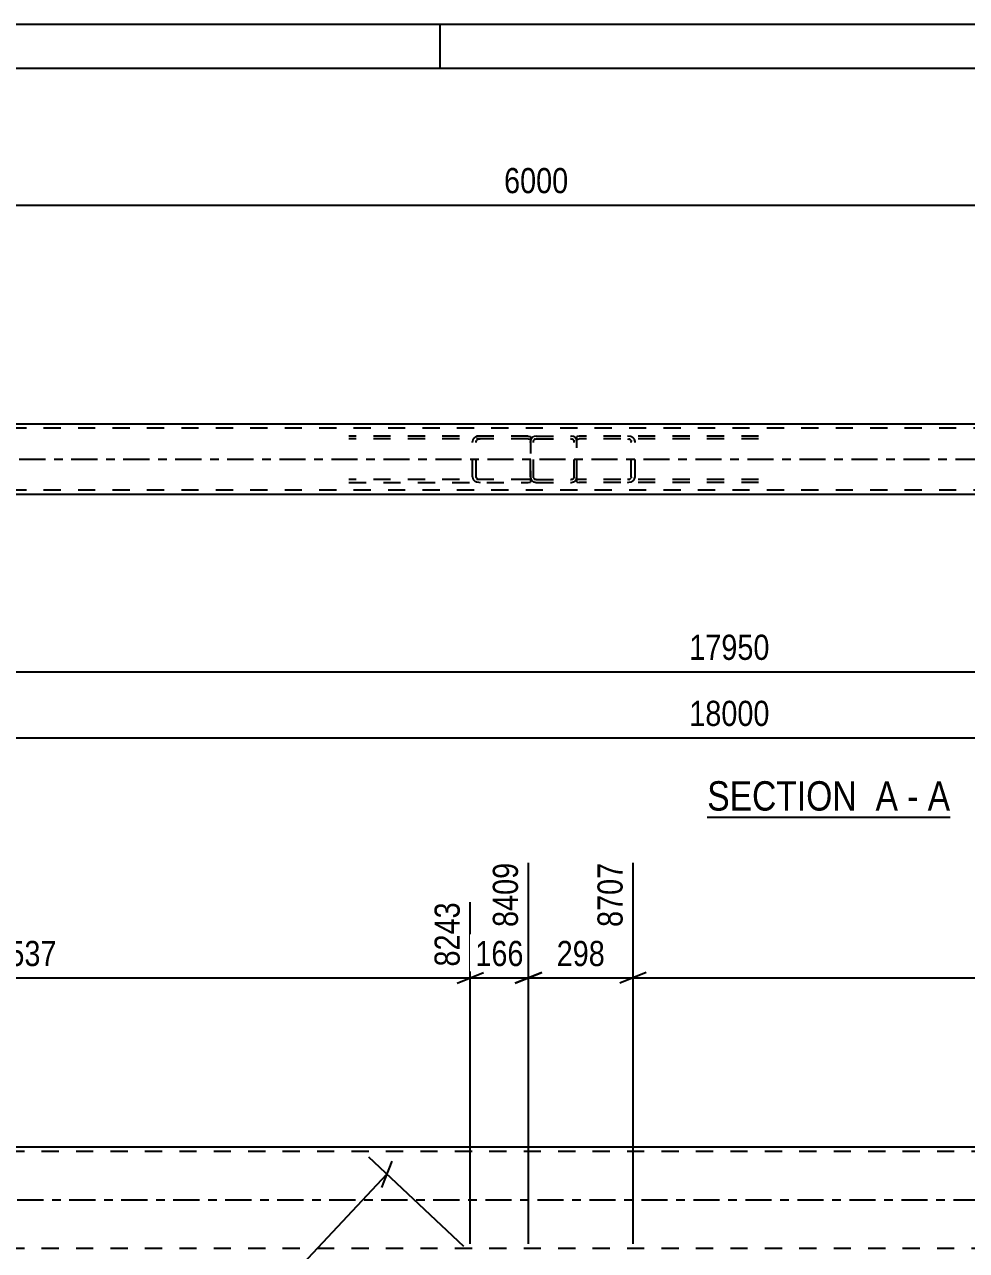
# Model space of a CAD drawing. Header units: millimetres. Extents: x -95 to 746, y -460 to 134.
# Drawn here: x 279 to 386.2, y -5.8 to 133.7 of the extents above; entities that cross this region are included whole.
import ezdxf

# ---------------------------------------------------------------- set-up
doc = ezdxf.new("R2010")
doc.units = ezdxf.units.MM
doc.linetypes.add('DXK_LINE_DOT2', pattern=[3.9198, 1.9599, -1.9599])
doc.linetypes.add('DXK_LINE_DOT3', pattern=[5.9187, 2.979, -0.9799, 0.9799, -0.9799])
doc.styles.add('Arial Narrow', font='ARIALN.TTF', dxfattribs={"height": 0.2})

# ---------------------------------------------------------------- blocks, each defined once
blk = doc.blocks.new('Unknown-389780219-19542')
at = {"color": 5, "linetype": 'Continuous'}
for p, q in [((746.31, 133.73), (-94.69, 133.73)), ((326.31, 128.73), (326.31, 133.73)), ((741.31, 128.73), (-89.69, 128.73))]:
    blk.add_line(p, q, dxfattribs=at)
blk = doc.blocks.new('Unknown-389780219-12 - 25362')
at = {"color": 6, "linetype": 'Continuous'}
blk.add_line((356.7, 43.54), (384.35, 43.54), dxfattribs=at)
at = {"color": 0, "linetype": 'Continuous'}
for points in [[(374.81, 44.29), (374.81, 47.79), (356.7, 47.79), (356.7, 44.29)], [(378.41, 44.29), (378.41, 47.79), (375.86, 47.79), (375.86, 44.29)], [(380.74, 44.29), (380.74, 47.79), (379.46, 47.79), (379.46, 44.29)], [(384.35, 44.29), (384.35, 47.79), (381.79, 47.79), (381.79, 44.29)]]:
    blk.add_wipeout(points, dxfattribs=at)
at = {"color": 7, "linetype": 'Continuous', "style": 'Arial Narrow'}
for s, p in [('SECTION ', (356.7, 44.29)), ('A', (375.86, 44.29)), ('A', (381.79, 44.29)), ('-', (379.46, 44.29))]:
    blk.add_text(s, height=3.34, dxfattribs=at).set_placement(p)
blk = doc.blocks.new('Part-389780219-1493 - 1176')
at = {"color": 2, "linetype": 'Continuous'}
blk.add_line((457, 6), (221, 6), dxfattribs=at)
at = {"color": 7, "linetype": 'DXK_LINE_DOT2'}
for p, q in [((718, 5.52), (0, 5.52)), ((718, -5.52), (0, -5.52))]:
    blk.add_line(p, q, dxfattribs=at)
at = {"color": 7, "linetype": 'DXK_LINE_DOT3'}
blk.add_line((0, 0), (718, 0), dxfattribs=at)
blk = doc.blocks.new('Part-389780219-25378 - 25362')
at = {"color": 7, "linetype": 'DXK_LINE_DOT2'}
for p, q in [((342.13, 86.91), (341.87, 86.87)), ((341.87, 81.66), (341.87, 86.87)), ((341.87, 86.52), (341.96, 86.56)), ((341.96, 86.56), (342.13, 86.59)), ((362.55, 86.91), (342.13, 86.91)), ((362.55, 86.59), (342.13, 86.59)), ((347.96, 86.86), (347.62, 86.91)), ((347.62, 86.59), (347.79, 86.56)), ((348.5, 86.27), (348.43, 86.51)), ((348.03, 86.39), (348.06, 86.27)), ((348.06, 82.27), (348.06, 86.27)), ((348.5, 82.27), (348.5, 86.27)), ((341.96, 81.97), (341.87, 82.02)), ((341.87, 81.66), (342.13, 81.63)), ((342.13, 81.95), (341.96, 81.97)), ((362.55, 81.95), (342.13, 81.95)), ((362.55, 81.63), (342.13, 81.63)), ((347.79, 81.97), (347.62, 81.95)), ((347.62, 81.63), (347.96, 81.68)), ((348.06, 82.27), (348.03, 82.15)), ((348.43, 82.02), (348.5, 82.27))]:
    blk.add_line(p, q, dxfattribs=at)
for centre, radius, start, end in [((347.69, 86.18), 0.401, 32.4104, 75.4453), ((347.76, 86.08), 0.802, 32.4104, 75.4453), ((347.69, 82.36), 0.401, 284.5547, 327.5896), ((347.76, 82.45), 0.802, 284.5547, 327.5896)]:
    blk.add_arc(centre, radius, start, end, dxfattribs=at)
blk = doc.blocks.new('Part-389780219-25375 - 25362')
at = {"color": 7, "linetype": 'DXK_LINE_DOT2'}
for p, q in [((336.34, 86.91), (315.92, 86.91)), ((336.34, 86.59), (315.92, 86.59)), ((330.03, 86.51), (329.97, 86.27)), ((330.85, 86.91), (330.51, 86.86)), ((330.68, 86.56), (330.85, 86.59)), ((336.34, 86.91), (336.59, 86.87)), ((336.34, 86.59), (336.5, 86.56)), ((336.5, 86.56), (336.59, 86.52)), ((336.59, 86.87), (336.59, 81.66)), ((329.97, 82.27), (329.97, 86.27)), ((330.41, 86.27), (330.44, 86.39)), ((330.41, 82.27), (330.41, 86.27)), ((336.34, 81.95), (315.92, 81.95)), ((315.92, 81.63), (336.34, 81.63)), ((329.97, 82.27), (330.03, 82.02)), ((330.44, 82.15), (330.41, 82.27)), ((330.51, 81.68), (330.85, 81.63)), ((330.85, 81.95), (330.68, 81.97)), ((336.5, 81.97), (336.34, 81.95)), ((336.34, 81.63), (336.59, 81.66)), ((336.59, 82.02), (336.5, 81.97))]:
    blk.add_line(p, q, dxfattribs=at)
for centre, radius, start, end in [((330.71, 86.08), 0.802, 104.5547, 147.5896), ((330.78, 86.18), 0.401, 104.5547, 147.5896), ((330.71, 82.45), 0.802, 212.4104, 255.4453), ((330.78, 82.36), 0.401, 212.4104, 255.4453)]:
    blk.add_arc(centre, radius, start, end, dxfattribs=at)
blk = doc.blocks.new('Part-389780219-25390 - 25362')
at = {"color": 7, "linetype": 'DXK_LINE_DOT2'}
for p, q in [((336.64, 86.51), (336.59, 86.27)), ((337.23, 86.91), (336.99, 86.86)), ((337.11, 86.56), (337.23, 86.59)), ((337.23, 86.91), (341.23, 86.91)), ((337.23, 86.59), (341.23, 86.59)), ((341.48, 86.86), (341.23, 86.91)), ((341.23, 86.59), (341.36, 86.56)), ((341.87, 86.27), (341.83, 86.51)), ((336.59, 82.27), (336.59, 86.27)), ((336.91, 86.27), (336.94, 86.39)), ((336.91, 82.27), (336.91, 86.27)), ((341.53, 86.39), (341.55, 86.27)), ((341.55, 82.27), (341.55, 86.27)), ((341.87, 82.27), (341.87, 86.27)), ((336.59, 82.27), (336.64, 82.02)), ((336.94, 82.15), (336.91, 82.27)), ((336.99, 81.68), (337.23, 81.63)), ((337.23, 81.95), (337.11, 81.97)), ((337.23, 81.95), (341.23, 81.95)), ((337.23, 81.63), (341.23, 81.63)), ((341.36, 81.97), (341.23, 81.95)), ((341.23, 81.63), (341.48, 81.68)), ((341.55, 82.27), (341.53, 82.15)), ((341.83, 82.02), (341.87, 82.27))]:
    blk.add_line(p, q, dxfattribs=at)
for centre, radius, start, end in [((337.23, 86.27), 0.64, 112.5, 157.5), ((337.23, 86.27), 0.32, 112.5, 157.5), ((341.23, 86.27), 0.32, 22.5, 67.5), ((341.23, 86.27), 0.64, 22.5, 67.5), ((337.23, 82.27), 0.64, 202.5, 247.5), ((337.23, 82.27), 0.32, 202.5, 247.5), ((341.23, 82.27), 0.32, 292.5, 337.5), ((341.23, 82.27), 0.64, 292.5, 337.5)]:
    blk.add_arc(centre, radius, start, end, dxfattribs=at)
blk = doc.blocks.new('Part-389780219-25468 - 25362')
at = {"color": 2, "linetype": 'Continuous'}
for p, q in [((457.23, 88.27), (221.23, 88.27)), ((457.23, 80.27), (221.23, 80.27))]:
    blk.add_line(p, q, dxfattribs=at)
at = {"color": 7, "linetype": 'DXK_LINE_DOT2'}
for p, q in [((718.23, 87.79), (0.23, 87.79)), ((718.23, 80.75), (0.23, 80.75))]:
    blk.add_line(p, q, dxfattribs=at)
at = {"color": 7, "linetype": 'DXK_LINE_DOT3'}
blk.add_line((0.23, 84.27), (718.23, 84.27), dxfattribs=at)
blk = doc.blocks.new('StraightDimension-389780219-29128 - 1176')
at = {"color": 7, "linetype": 'Continuous'}
for p, q in [((228.27, -5), (228.27, 38.36)), ((329.73, -5), (329.73, 33.86)), ((229.77, 25.85), (226.77, 24.65)), ((228.27, 25.25), (329.73, 25.25)), ((328.23, 24.65), (331.23, 25.85))]:
    blk.add_line(p, q, dxfattribs=at)
at = {"color": 0}
blk.add_wipeout([(283.26, 26), (283.26, 30.2), (274.74, 30.2), (274.74, 26)], dxfattribs=at)
at = {"color": 3, "style": 'Arial Narrow'}
blk.add_text('2537', height=2.863, dxfattribs=at).set_placement((275.34, 26.6))
at = {"color": 0, "linetype": 'Continuous'}
blk.add_wipeout([(329.13, 34.46), (324.93, 34.46), (324.93, 25.95), (329.13, 25.95)], dxfattribs=at)
at = {"color": 3, "linetype": 'Continuous', "style": 'Arial Narrow'}
blk.add_text('8243', height=2.863, rotation=90.0002, dxfattribs=at).set_placement((328.53, 26.55))
blk = doc.blocks.new('StraightDimension-389780219-29127 - 1176')
at = {"color": 7, "linetype": 'Continuous'}
for p, q in [((336.36, -5), (336.36, 38.36)), ((329.73, -5), (329.73, 33.86)), ((328.23, 24.65), (331.23, 25.85)), ((329.73, 25.25), (336.36, 25.25)), ((337.86, 25.85), (334.86, 24.65))]:
    blk.add_line(p, q, dxfattribs=at)
at = {"color": 0}
blk.add_wipeout([(336.39, 26), (336.39, 30.2), (329.71, 30.2), (329.71, 26)], dxfattribs=at)
at = {"color": 3, "style": 'Arial Narrow'}
blk.add_text('166', height=2.863, dxfattribs=at).set_placement((330.31, 26.6))
at = {"color": 0, "linetype": 'Continuous'}
blk.add_wipeout([(335.76, 38.96), (331.56, 38.96), (331.56, 30.45), (335.76, 30.45)], dxfattribs=at)
at = {"color": 3, "linetype": 'Continuous', "style": 'Arial Narrow'}
blk.add_text('8409', height=2.863, rotation=90.0002, dxfattribs=at).set_placement((335.16, 31.05))
blk = doc.blocks.new('StraightDimension-389780219-29125 - 1176')
at = {"color": 7, "linetype": 'Continuous'}
for p, q in [((348.27, -5), (348.27, 38.36)), ((449.73, -5), (449.73, 35.69)), ((349.77, 25.85), (346.77, 24.65)), ((348.27, 25.25), (449.73, 25.25)), ((448.23, 24.65), (451.23, 25.85))]:
    blk.add_line(p, q, dxfattribs=at)
at = {"color": 0}
blk.add_wipeout([(403.26, 26), (403.26, 30.2), (394.74, 30.2), (394.74, 26)], dxfattribs=at)
at = {"color": 3, "style": 'Arial Narrow'}
blk.add_text('2537', height=2.863, dxfattribs=at).set_placement((395.34, 26.6))
at = {"color": 0, "linetype": 'Continuous'}
blk.add_wipeout([(449.13, 36.29), (444.93, 36.29), (444.93, 25.95), (449.13, 25.95)], dxfattribs=at)
at = {"color": 3, "linetype": 'Continuous', "style": 'Arial Narrow'}
blk.add_text('11243', height=2.863, rotation=90.0002, dxfattribs=at).set_placement((448.53, 26.55))
blk = doc.blocks.new('StraightDimension-389780219-20912 - 1176')
at = {"color": 7, "linetype": 'Continuous'}
for p, q in [((329.01, -5.31), (318.18, 4.87)), ((319.66, 1.41), (320.85, 4.42)), ((269.52, -51.03), (320.25, 2.92)), ((278.27, -59.26), (267.45, -49.08)), ((270.11, -49.53), (268.93, -52.54))]:
    blk.add_line(p, q, dxfattribs=at)
at = {"color": 0}
blk.add_wipeout([(297.26, -20.44), (294.2, -17.57), (288.37, -23.77), (291.43, -26.64)], dxfattribs=at)
at = {"color": 3, "style": 'Arial Narrow'}
blk.add_text('1851', height=2.863, rotation=46.7591, dxfattribs=at).set_placement((291.4, -25.8))
blk = doc.blocks.new('StraightDimension-389780219-29126 - 1176')
at = {"color": 7, "linetype": 'Continuous'}
for p, q in [((336.36, -5), (336.36, 38.36)), ((348.27, -5), (348.27, 38.36)), ((334.86, 24.65), (337.86, 25.85)), ((336.36, 25.25), (348.27, 25.25)), ((349.77, 25.85), (346.77, 24.65))]:
    blk.add_line(p, q, dxfattribs=at)
at = {"color": 0}
blk.add_wipeout([(345.66, 26), (345.66, 30.2), (338.97, 30.2), (338.97, 26)], dxfattribs=at)
at = {"color": 3, "style": 'Arial Narrow'}
blk.add_text('298', height=2.863, dxfattribs=at).set_placement((339.57, 26.6))
at = {"color": 0, "linetype": 'Continuous'}
blk.add_wipeout([(347.67, 38.96), (343.47, 38.96), (343.47, 30.45), (347.67, 30.45)], dxfattribs=at)
at = {"color": 3, "linetype": 'Continuous', "style": 'Arial Narrow'}
blk.add_text('8707', height=2.863, rotation=90.0002, dxfattribs=at).set_placement((347.07, 31.05))
blk = doc.blocks.new('StraightDimension-389780219-27561 - 25362')
at = {"color": 7, "linetype": 'Continuous'}
blk.add_line((-0.77, 52.57), (719.23, 52.57), dxfattribs=at)
at = {"color": 0}
blk.add_wipeout([(364.4, 53.32), (364.4, 57.52), (354.06, 57.52), (354.06, 53.32)], dxfattribs=at)
at = {"color": 3, "style": 'Arial Narrow'}
blk.add_text('18000', height=2.863, dxfattribs=at).set_placement((354.66, 53.92))
blk = doc.blocks.new('StraightDimension-389780219-27271 - 25362')
at = {"color": 7, "linetype": 'Continuous'}
blk.add_line((217.23, 113.19), (457.23, 113.19), dxfattribs=at)
at = {"color": 0}
blk.add_wipeout([(341.49, 113.94), (341.49, 118.14), (332.98, 118.14), (332.98, 113.94)], dxfattribs=at)
at = {"color": 3, "style": 'Arial Narrow'}
blk.add_text('6000', height=2.863, dxfattribs=at).set_placement((333.58, 114.54))
blk = doc.blocks.new('StraightDimension-389780219-27403 - 25362')
at = {"color": 7, "linetype": 'Continuous'}
blk.add_line((0.23, 60.09), (718.23, 60.09), dxfattribs=at)
at = {"color": 0}
blk.add_wipeout([(364.4, 60.84), (364.4, 65.04), (354.06, 65.04), (354.06, 60.84)], dxfattribs=at)
at = {"color": 3, "style": 'Arial Narrow'}
blk.add_text('17950', height=2.863, dxfattribs=at).set_placement((354.66, 61.44))

msp = doc.modelspace()

# ---------------------------------------------------------------- block references
for name in ['Unknown-389780219-19542', 'Part-389780219-25468 - 25362', 'Part-389780219-25375 - 25362', 'Part-389780219-25390 - 25362', 'Part-389780219-25378 - 25362', 'Part-389780219-1493 - 1176']:
    msp.add_blockref(name, (0, 0))

# ---------------------------------------------------------------- next in the draw order: block references
for name in ['StraightDimension-389780219-27271 - 25362', 'StraightDimension-389780219-27561 - 25362', 'Unknown-389780219-12 - 25362', 'StraightDimension-389780219-29128 - 1176', 'StraightDimension-389780219-29125 - 1176']:
    msp.add_blockref(name, (0, 0))

# ---------------------------------------------------------------- next in the draw order: block references
for name in ['StraightDimension-389780219-27403 - 25362', 'StraightDimension-389780219-29127 - 1176']:
    msp.add_blockref(name, (0, 0))

# ---------------------------------------------------------------- next in the draw order: block references
for name in ['StraightDimension-389780219-29126 - 1176', 'StraightDimension-389780219-20912 - 1176']:
    msp.add_blockref(name, (0, 0))

doc.saveas('drawing.dxf')
